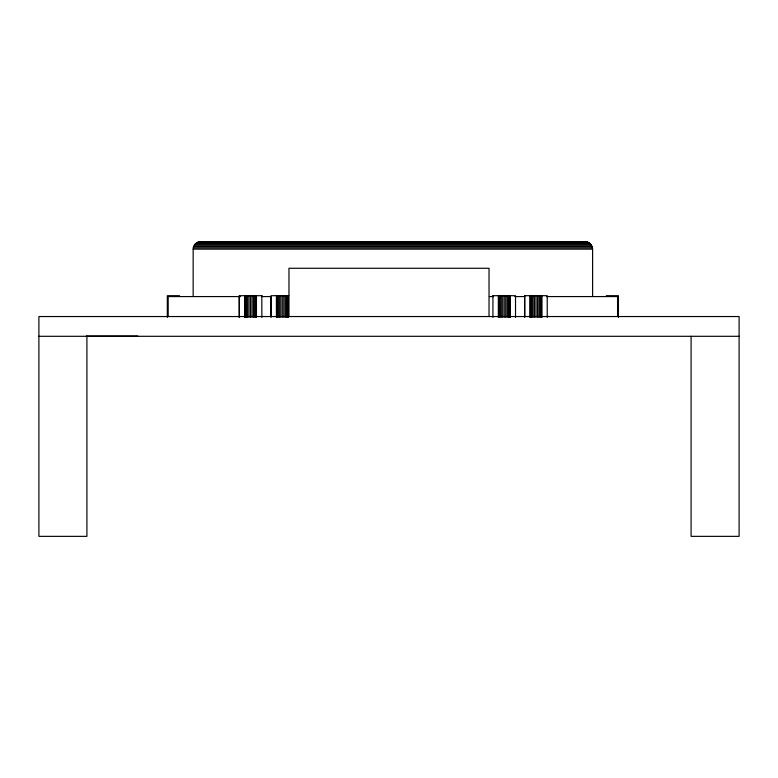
<?xml version="1.0" encoding="UTF-8"?>
<svg xmlns="http://www.w3.org/2000/svg" width="778" height="778" viewBox="0 0 778 778"><rect width="100%" height="100%" fill="white"/><g stroke="black" fill="none" stroke-linecap="round" stroke-linejoin="round"><path stroke-width="1.17" d="M492.931 296.574L492.989 295.698L515.522 295.698L515.522 317.414M524.693 316.539L524.693 295.698L547.226 295.698L547.226 317.414M193.158 296.574L193.158 249.135C193.09 245.128 196.649 241.588 200.646 241.647L585.114 241.647C589.111 241.588 592.661 245.128 592.603 249.135L592.603 296.574M199.265 241.773L586.495 241.773M198.011 242.123L587.75 242.123M196.474 242.911L589.286 242.911M195.239 243.952L590.521 243.952M194.296 245.158L591.455 245.158M193.644 246.461L592.107 246.461M193.275 247.812L592.486 247.812M193.158 249.135L592.603 249.135M288.784 295.698L270.987 295.698L271.045 317.414M240.509 296.574L168.184 296.574L168.184 316.539M239.274 317.414L239.274 295.698L261.875 295.698L261.807 296.574L271.045 296.574M489.401 296.574L493.048 296.574M514.9 296.574L524.693 296.574M546.467 296.574L617.567 296.574L617.567 316.539M86.27 336.047L137.774 336.047M38.9 336.3L739.1 336.3M261.875 296.574L261.807 295.698L261.875 317.414M270.987 296.574L271.045 316.539M239.274 296.574L239.342 317.414M691.088 336.3L691.088 536.353L739.1 536.353L739.1 316.539L38.9 316.539L38.9 536.353L86.912 536.353L86.912 336.3M618.442 317.414L618.442 295.698L606.334 295.698L606.334 296.574M541.799 295.698L541.799 317.414M541.595 295.698L541.595 317.414M541.011 295.698L541.011 317.414M540.078 295.698L540.078 317.414M538.862 295.698L538.862 317.414M537.452 295.698L537.452 317.414M535.935 295.698L535.935 317.414M534.408 295.698L534.408 317.414M532.998 295.698L532.998 317.414M531.782 295.698L531.782 317.414M530.849 295.698L530.849 317.414M530.265 295.698L530.265 317.414M530.061 295.698L530.061 317.414M524.635 295.698L524.693 317.414M510.096 295.698L510.096 317.414M509.891 295.698L509.891 317.414M509.308 295.698L509.308 317.414M508.374 295.698L508.374 317.414M507.159 295.698L507.159 317.414M505.739 295.698L505.739 317.414M504.222 295.698L504.222 317.414M502.705 295.698L502.705 317.414M501.295 295.698L501.295 317.414M500.079 295.698L500.079 317.414M499.145 295.698L499.145 317.414M498.562 295.698L498.562 317.414M498.358 295.698L498.358 317.414M492.931 295.698L492.931 317.414M489.031 316.539L489.031 268.274L288.969 268.274L288.969 316.539M288.152 295.698L288.152 317.414M287.948 295.698L287.948 317.414M287.364 295.698L287.364 317.414M286.43 295.698L286.43 317.414M285.215 295.698L285.215 317.414M283.795 295.698L283.795 317.414M282.278 295.698L282.278 317.414M280.761 295.698L280.761 317.414M279.351 295.698L279.351 317.414M278.135 295.698L278.135 317.414M277.201 295.698L277.201 317.414M276.618 295.698L276.618 317.414M276.414 295.698L276.414 317.414M256.439 295.698L256.439 317.414M256.244 295.698L256.244 317.414M255.651 295.698L255.651 317.414M254.727 295.698L254.727 317.414M253.511 295.698L253.511 317.414M252.091 295.698L252.091 317.414M250.574 295.698L250.574 317.414M249.057 295.698L249.057 317.414M247.637 295.698L247.637 317.414M246.422 295.698L246.422 317.414M245.498 295.698L245.498 317.414M244.905 295.698L244.905 317.414M244.71 295.698L244.71 317.414M239.342 295.698L239.342 296.574M179.426 296.574L179.426 295.698L167.319 295.698L167.319 317.414"/></g></svg>
